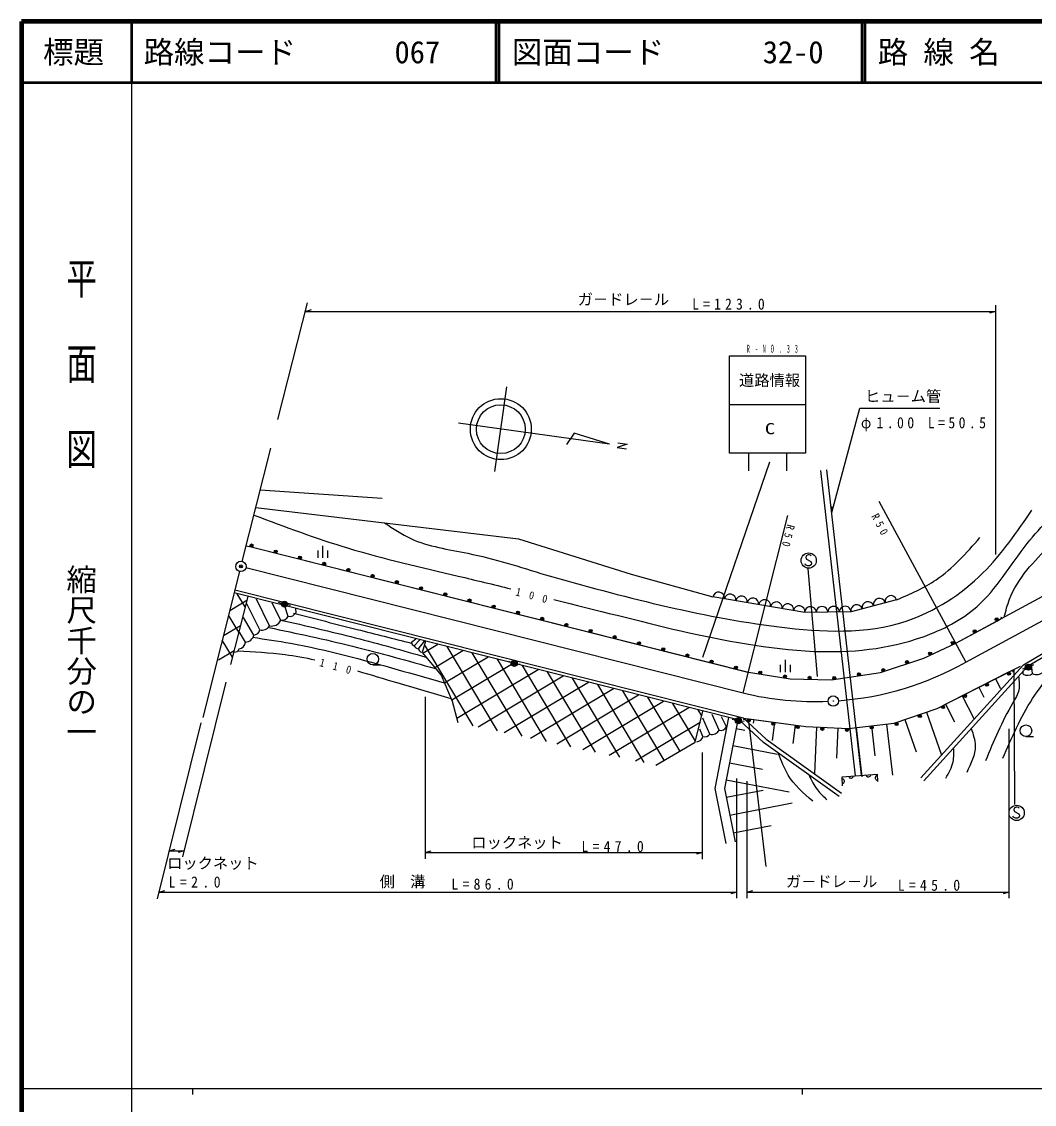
# Model space of a CAD drawing. Units: millimetres, scale not verified. Extents: x 40000 to 680000, y 20000 to 380000.
# Drawn here: x 40000 to 206058, y 202409 to 380000 of the extents above; entities that cross this region are included whole.
import ezdxf
from ezdxf.enums import TextEntityAlignment as Align

# ---------------------------------------------------------------- set-up
doc = ezdxf.new("R2010")
doc.units = ezdxf.units.MM
doc.header["$LTSCALE"] = 1000
doc.header["$PDMODE"] = 32
doc.header["$PDSIZE"] = 500
for name, color, linetype, lineweight in [('M-BGD', 7, 'Continuous', 25), ('M-TTL', 2, 'Continuous', 140), ('M-TTL-BAND', 7, 'Continuous', 25), ('M-TTL-LINE', 7, 'Continuous', 50)]:
    doc.layers.add(name, color=color, linetype=linetype, lineweight=lineweight)
doc.layers.add('M-OTRS', color=6, linetype='Continuous')
doc.layers.add('M-TTL-TXT', color=7, linetype='Continuous')
doc.styles.add('@ＭＳ ゴシック', font='')
doc.styles.add('ＭＳ ゴシック', font='')
doc.styles.get('@ＭＳ ゴシック').set_extended_font_data('@MS Gothic')
doc.styles.get('ＭＳ ゴシック').set_extended_font_data('MS Gothic')

msp = doc.modelspace()

# ---------------------------------------------------------------- hatches: boundary and pattern name
at = {"layer": 'M-BGD'}
h = msp.add_hatch(dxfattribs=at)
h.set_pattern_fill('USER', color=256, style=0, pattern_type=2)
h.set_pattern_definition([(30.848, (116788, 246009), (-1538.29, 2575.59), []), (120.848, (116788, 246009), (-2575.59, -1538.29), [])])
h.paths.add_polyline_path([(72106, 275392), (74261, 274569), (77068, 285729), (74854, 286288)])
h = msp.add_hatch(dxfattribs=at)
h.set_pattern_fill('USER', color=256, style=0, pattern_type=2)
h.set_pattern_definition([(30.848, (97968, 320649), (-1538.29, 2575.59), []), (120.848, (97968, 320649), (-2575.59, -1538.29), [])])
h.paths.add_polyline_path([(151707, 266909), (106201, 278384), (105690, 276498), (108770, 272811), (110590, 268563), (111512, 265057), (144012, 258057), (150440, 261840)])

# ---------------------------------------------------------------- linework, layer by layer
for p, q in [((82026, 314731), (86859, 333899)), ((86501, 332479), (87501, 332759)), ((86501, 332479), (199707, 332479)), ((199707, 332479), (198707, 332199)), ((199707, 333479), (199707, 292624)), ((117610, 306222), (119535, 320089)), ((156061, 317204), (165415, 317204)), ((156061, 317204), (168533, 317204)), ((193182, 278043), (260426, 314458)), ((136401, 310679), (111639, 314118)), ((130596, 312495), (129330, 310652)), ((136401, 310679), (130596, 312495)), ((194849, 274965), (262093, 311381)), ((76162, 291475), (80844, 310044)), ((159179, 309239), (159179, 306305)), ((165415, 309239), (165415, 306305)), ((162615, 307733), (151619, 275695)), ((176738, 256311), (171024, 306373)), ((177732, 256424), (172018, 306487)), ((79126, 303232), (99135, 301855)), ((172842, 299461), (172832, 300499)), ((180563, 301345), (194849, 274965)), ((158310, 269885), (165645, 298975)), ((76810, 294045), (77634, 293837)), ((77634, 293837), (159166, 273279)), ((77634, 293837), (158858, 273342)), ((88540, 293231), (88540, 292031)), ((89340, 294031), (89340, 292031)), ((90140, 293231), (90140, 292031)), ((237606, 293571), (204940, 274228)), ((75746, 289827), (69705, 265870)), ((76778, 290443), (158310, 269885)), ((168924, 290255), (170457, 272568)), ((157696, 265399), (74854, 286288)), ((158348, 265751), (74976, 286773)), ((77068, 285729), (74261, 274569)), ((79050, 280237), (76910, 284497)), ((80617, 280889), (78529, 285272)), ((82510, 281803), (81062, 284610)), ((82616, 284587), (82135, 284723)), ((83685, 282456), (83174, 284146)), ((83591, 284373), (84085, 284294)), ((168440, 283081), (153329, 285631)), ((183457, 285159), (175996, 283176)), ((84990, 283109), (84948, 283709)), ((175996, 283176), (168440, 283081)), ((78071, 279388), (76361, 282287)), ((193182, 278043), (200004, 281737)), ((200004, 281737), (200444, 281975)), ((76701, 278213), (75728, 279852)), ((103932, 278204), (104652, 278744)), ((104361, 277631), (105273, 278583)), ((105064, 277150), (106080, 278373)), ((187951, 275605), (193182, 278043)), ((165199, 275317), (165199, 273317)), ((180846, 273229), (187951, 275605)), ((97587, 274477), (98837, 274477)), ((120291, 274886), (119817, 275044)), ((121263, 274676), (121760, 274623)), ((164399, 274517), (164399, 273317)), ((165999, 274517), (165999, 273317)), ((187419, 255948), (204265, 274526)), ((187937, 255478), (204940, 274228)), ((201786, 273287), (202232, 273513)), ((202429, 273613), (202593, 273290)), ((202882, 251580), (202764, 273629)), ((204606, 273950), (204135, 273784)), ((204249, 272997), (204223, 273494)), ((205530, 274330), (205981, 274544)), ((205779, 273077), (205614, 274605)), ((158858, 273342), (166011, 272201)), ((166011, 272201), (172814, 272024)), ((172814, 272024), (180846, 273229)), ((190118, 267355), (201786, 273287)), ((199693, 272223), (200514, 270608)), ((66431, 243026), (73556, 271667)), ((196957, 270832), (197778, 269217)), ((106151, 269249), (106151, 242702)), ((194222, 269441), (196137, 265673)), ((183087, 264909), (190118, 267355)), ((188360, 266743), (190818, 259676)), ((191486, 268050), (192963, 265143)), ((69388, 264980), (62206, 236110)), ((152852, 263137), (151693, 265741)), ((154367, 263768), (153208, 266372)), ((155566, 264336), (154782, 265991)), ((157008, 265429), (156515, 265509)), ((157999, 265296), (158496, 265244)), ((158772, 265694), (159267, 265627)), ((162085, 241440), (159255, 265258)), ((159267, 265627), (168567, 264374)), ((160052, 265521), (159971, 264923)), ((163458, 265062), (163055, 262074)), ((175598, 264068), (183087, 264909)), ((181839, 264769), (182776, 256415)), ((184845, 265520), (186682, 260237)), ((151716, 262758), (151194, 263931)), ((157149, 264065), (158587, 263789)), ((166864, 264604), (166461, 261615)), ((168567, 264374), (175598, 264068)), ((170325, 264298), (169992, 256655)), ((173840, 264145), (173624, 259182)), ((176846, 264209), (177754, 256123)), ((179342, 264489), (179896, 259557)), ((201920, 236221), (201920, 263987)), ((156611, 261255), (163916, 259856)), ((204689, 262741), (205939, 262741)), ((151643, 242612), (151643, 260123)), ((156073, 258446), (161483, 257409)), ((157266, 236221), (157266, 255844)), ((155535, 255636), (165869, 253657)), ((155551, 252774), (161576, 253956)), ((158907, 255402), (158907, 236221)), ((156123, 249860), (166326, 251860)), ((156694, 246945), (162913, 248165)), ((64168, 243997), (65168, 244277)), ((64168, 243997), (66672, 243997)), ((66672, 243997), (65672, 243717)), ((106151, 243702), (107151, 243982)), ((106151, 243702), (151643, 243702)), ((151643, 243702), (150643, 243422)), ((62482, 237221), (63482, 237501)), ((62482, 237221), (157266, 237221)), ((157266, 237221), (156266, 236941)), ((158907, 237221), (159907, 237501)), ((158907, 237221), (201920, 237221)), ((201920, 237221), (200920, 236941))]:
    msp.add_line(p, q, dxfattribs=at)
msp.add_lwpolyline([(168533, 309239), (156061, 309239), (156061, 325170), (168533, 325170)], close=True, dxfattribs=at)
for points in [[(172842, 299461), (177454, 316590), (190537, 316590)], [(137750, 310932), (139279, 310720), (137636, 310140), (139171, 309935)], [(204265, 274526), (237310, 294093), (264459, 308796)], [(78394, 300327), (121454, 295170), (139922, 289392), (153329, 285631)], [(169459, 292403), (169359, 292503), (169159, 292553), (168959, 292553), (168659, 292403), (168609, 292103), (168709, 291853), (169409, 291453), (169509, 291203), (169459, 290903), (169209, 290753), (168859, 290753), (168559, 290903), (168459, 291053)], [(200588, 282338), (200608, 282303), (200619, 282241), (200616, 282182), (200596, 282115), (200566, 282064), (200514, 282013), (200444, 281975)], [(106201, 278384), (105690, 276498), (108770, 272811), (110590, 268563), (111512, 265057)], [(158348, 265751), (168567, 264374), (175598, 264068), (183087, 264909), (190118, 267355), (203797, 274309)], [(202232, 273513), (202303, 273549), (202352, 273563), (202419, 273564), (202469, 273555), (202513, 273533), (202567, 273493), (202599, 273453), (202613, 273426)], [(144012, 258057), (150440, 261840), (151707, 266909)], [(155508, 245199), (153738, 254228), (155961, 265837)], [(157418, 265469), (155266, 254232), (156980, 245488)], [(174032, 252889), (161667, 261748), (157696, 265399)], [(158348, 265751), (162109, 262292), (174440, 253458)], [(158441, 265486), (158446, 265525), (158474, 265582), (158510, 265628), (158567, 265671), (158620, 265694), (158692, 265704), (158772, 265694)], [(174577, 254654), (174561, 256153), (180284, 256567), (180315, 255372)], [(174573, 255004), (174669, 255037), (174748, 255086), (174827, 255166), (174875, 255247), (174905, 255343), (174904, 255471), (174871, 255567), (174822, 255646), (174741, 255726), (174661, 255773), (174565, 255804)], [(175593, 256228), (175631, 256134), (175685, 256058), (175771, 255984), (175854, 255942), (175952, 255917), (176080, 255926), (176173, 255965), (176249, 256019), (176323, 256104), (176366, 256187), (176390, 256285)], [(178454, 256435), (178493, 256341), (178546, 256265), (178632, 256191), (178715, 256149), (178813, 256124), (178941, 256133), (179034, 256172), (179111, 256226), (179185, 256311), (179227, 256395), (179252, 256493)], [(180289, 256369), (180194, 256335), (180115, 256285), (180037, 256203), (179991, 256121), (179962, 256025), (179965, 255897), (180000, 255802), (180050, 255723), (180132, 255645), (180213, 255599), (180310, 255570)], [(203556, 251010), (203456, 251110), (203256, 251160), (203056, 251160), (202756, 251010), (202706, 250710), (202806, 250460), (203506, 250060), (203606, 249810), (203556, 249510), (203306, 249360), (202956, 249360), (202656, 249510), (202556, 249660)]]:
    msp.add_lwpolyline(points, dxfattribs=at)
for centre, radius in [((118573, 313155), 5000), ((118573, 313155), 4000), ((77695, 294079), 250), ((77695, 294079), 150), ((77695, 294079), 50), ((81666, 293077), 250), ((81666, 293077), 150), ((81666, 293077), 50), ((75954, 290651), 850), ((85637, 292075), 250), ((85637, 292075), 150), ((85637, 292075), 50), ((89608, 291073), 250), ((169059, 291603), 1250), ((75954, 290651), 34), ((89608, 291073), 150), ((89608, 291073), 50), ((93579, 290071), 250), ((93579, 290071), 150), ((93579, 290071), 50), ((97550, 289069), 250), ((97550, 289069), 150), ((97550, 289069), 50), ((101521, 288067), 250), ((101521, 288067), 150), ((101521, 288067), 50), ((105493, 287065), 250), ((105493, 287065), 150), ((105493, 287065), 50), ((109464, 286063), 250), ((109464, 286063), 150), ((109464, 286063), 50), ((83097, 284451), 500), ((83097, 284451), 440), ((83097, 284451), 380), ((83097, 284451), 320), ((83097, 284451), 260), ((83097, 284451), 200), ((83097, 284451), 140), ((83097, 284451), 80), ((83097, 284451), 20), ((113435, 285061), 250), ((113435, 285061), 150), ((113435, 285061), 50), ((117406, 284059), 250), ((117406, 284059), 150), ((117406, 284059), 50), ((121377, 283057), 250), ((121377, 283057), 150), ((121377, 283057), 50), ((125348, 282055), 250), ((125348, 282055), 150), ((125348, 282055), 50), ((129319, 281053), 250), ((129319, 281053), 150), ((129319, 281053), 50), ((199885, 281957), 250), ((199885, 281957), 150), ((199885, 281957), 50), ((133290, 280051), 250), ((133290, 280051), 150), ((133290, 280051), 50), ((137261, 279049), 250), ((137261, 279049), 150), ((137261, 279049), 50), ((196284, 280007), 250), ((196284, 280007), 150), ((196284, 280007), 50), ((141232, 278047), 250), ((141232, 278047), 150), ((141232, 278047), 50), ((145203, 277045), 250), ((145203, 277045), 150), ((145203, 277045), 50), ((192684, 278087), 250), ((192684, 278087), 150), ((192684, 278087), 50), ((97587, 275427), 950), ((149174, 276043), 250), ((149174, 276043), 150), ((149174, 276043), 50), ((153145, 275041), 250), ((188972, 276356), 250), ((188972, 276356), 150), ((188972, 276356), 50), ((120766, 274728), 500), ((120766, 274728), 440), ((120766, 274728), 380), ((120766, 274728), 320), ((120766, 274728), 260), ((120766, 274728), 200), ((120766, 274728), 140), ((120766, 274728), 80), ((120766, 274728), 20), ((153145, 275041), 150), ((153145, 275041), 50), ((157117, 274039), 250), ((157117, 274039), 150), ((157117, 274039), 50), ((181282, 273638), 250), ((181282, 273638), 150), ((181282, 273638), 50), ((185166, 274937), 250), ((185166, 274937), 150), ((185166, 274937), 50), ((205078, 274115), 500), ((205078, 274115), 440), ((205078, 274115), 380), ((205078, 274115), 320), ((205078, 274115), 260), ((205078, 274115), 200), ((205078, 274115), 140), ((205078, 274115), 80), ((205078, 274115), 20), ((161106, 273237), 250), ((161106, 273237), 150), ((161106, 273237), 50), ((165150, 272591), 250), ((165150, 272591), 150), ((165150, 272591), 50), ((169200, 272368), 250), ((169200, 272368), 150), ((169200, 272368), 50), ((173246, 272341), 250), ((173246, 272341), 150), ((173246, 272341), 50), ((177296, 272949), 250), ((177296, 272949), 150), ((177296, 272949), 50), ((201899, 273064), 250), ((201899, 273064), 150), ((201899, 273064), 50), ((198294, 271231), 250), ((198294, 271231), 150), ((198294, 271231), 50), ((173093, 268563), 850), ((173093, 268563), 34), ((194688, 269398), 250), ((194688, 269398), 150), ((194688, 269398), 50), ((191083, 267565), 250), ((191083, 267565), 150), ((191083, 267565), 50), ((157502, 265349), 500), ((157502, 265349), 440), ((157502, 265349), 380), ((157502, 265349), 320), ((157502, 265349), 260), ((157502, 265349), 200), ((157502, 265349), 140), ((157502, 265349), 80), ((157502, 265349), 20), ((159234, 265379), 250), ((159234, 265379), 150), ((159234, 265379), 50), ((163242, 264839), 250), ((163242, 264839), 150), ((163242, 264839), 50), ((183462, 264775), 250), ((183462, 264775), 150), ((183462, 264775), 50), ((187282, 266104), 250), ((187282, 266104), 150), ((187282, 266104), 50), ((204689, 263691), 950), ((167251, 264299), 250), ((167251, 264299), 150), ((167251, 264299), 50), ((171304, 264005), 250), ((171304, 264005), 150), ((171304, 264005), 50), ((175344, 263829), 250), ((175344, 263829), 150), ((175344, 263829), 50), ((179404, 264244), 250), ((179404, 264244), 150), ((179404, 264244), 50), ((203156, 250210), 1250)]:
    msp.add_circle(centre, radius, dxfattribs=at)
for centre, radius, start, end in [((154290, 285469), 950, 350.42158, 170.42158), ((156164, 285153), 950, 350.42158, 170.42158), ((158037, 284837), 950, 350.42158, 170.42158), ((159911, 284520), 950, 350.42158, 170.42158), ((161833, 284196), 1000, 350.42158, 170.42158), ((163756, 283872), 950, 350.42158, 170.42158), ((165630, 283555), 950, 350.42158, 170.42158), ((167503, 283239), 950, 350.42158, 170.42158), ((176933, 283425), 950, 14.88627, 194.88627), ((178769, 283913), 950, 14.88627, 194.88627), ((180654, 284414), 1000, 14.88627, 194.88627), ((182539, 284915), 950, 14.88627, 194.88627), ((82662, 282913), 1120, 262.18471, 335.9245), ((83902, 283653), 1216, 259.69516, 333.43495), ((169346, 283092), 950, 0.71616, 180.71616), ((171246, 283116), 950, 0.71616, 180.71616), ((173146, 283140), 950, 0.71616, 180.71616), ((175046, 283164), 950, 0.71616, 180.71616), ((79399, 281607), 1414, 255.74997, 329.48976), ((80954, 282608), 1752, 258.89943, 332.63923), ((76603, 279714), 1504, 273.7314, 347.47119), ((77995, 280465), 1080, 274.04448, 347.78428), ((74916, 277364), 784, 266.82018, 340.55997), ((75439, 278354), 1270, 279.86581, 353.6056), ((104528, 278204), 596, 180, 253.73979), ((105034, 277859), 710, 198.71173, 272.45154), ((105717, 277243), 659, 188.1301, 261.8699), ((170223, 318480), 50000, 274.26416, 299.50616), ((204960, 274057), 1277, 236.14288, 309.88269), ((206456, 274372), 1462, 242.37622, 316.11601), ((170108, 318474), 50000, 256.35193, 272.44807), ((152032, 263705), 998, 251.56505, 325.30485), ((153189, 264462), 1368, 255.74997, 329.48976), ((154588, 264851), 1106, 258.47627, 332.21607), ((150622, 262989), 1118, 274.31602, 348.05582)]:
    msp.add_arc(centre, radius, start, end, dxfattribs=at)
for points, knots in [([(201113, 282338), (201373, 283340), (201632, 284342), (201999, 285294), (203320, 288720), (206027, 291498), (208687, 294158), (211282, 296752), (213832, 299234), (216584, 301571), (221334, 305490), (226425, 309180), (232136, 311160), (236333, 312615), (240865, 313146), (245190, 314303), (249842, 315547), (254256, 317516), (258670, 319485)], [0, 0, 0, 0, 1, 1, 1, 2, 2, 2, 3, 3, 3, 4, 4, 4, 5, 5, 5, 6, 6, 6, 6]), ([(127282, 285215), (134188, 283489), (141102, 281742), (148100, 280059), (155256, 278478), (162435, 277061), (169874, 276710), (175933, 276478), (182092, 277048), (187826, 279117), (191035, 280252), (194129, 281831), (196619, 284037), (199895, 286940), (202124, 290928), (204889, 294401), (207189, 297290), (209860, 299824), (212531, 302357)], [0, 0, 0, 0, 1, 1, 1, 2, 2, 2, 3, 3, 3, 4, 4, 4, 5, 5, 5, 6, 6, 6, 6]), ([(78074, 299058), (83166, 297150), (88259, 295243), (93456, 293668), (99414, 291863), (105509, 290496), (111566, 289062), (114462, 288377), (117348, 287676), (120232, 286966)], [0, 0, 0, 0, 1, 1, 1, 2, 2, 2, 3, 3, 3, 3]), ([(99496, 297800), (100902, 296856), (102308, 295912), (103817, 295215), (106711, 293878), (109985, 293451), (113164, 292797), (117525, 291901), (121708, 290580), (125925, 289252), (138471, 285730), (150853, 282435), (164200, 280710), (171229, 279846), (178461, 279494), (185045, 281677), (189729, 283231), (194084, 286068), (197615, 289574), (200729, 292665), (203201, 296277), (205673, 299888)], [0, 0, 0, 0, 1, 1, 1, 2, 2, 2, 3, 3, 3, 4, 4, 4, 5, 5, 5, 6, 6, 6, 7, 7, 7, 7]), ([(183457, 285159), (185713, 286130), (187970, 287100), (189960, 288446), (192684, 290288), (194908, 292832), (197132, 295376)], [0, 0, 0, 0, 1, 1, 1, 2, 2, 2, 2]), ([(84559, 282967), (88051, 282081), (91543, 281195), (95034, 280307), (97989, 279556), (100943, 278804), (103898, 278051)], [0, 0, 0, 0, 1, 1, 1, 2, 2, 2, 2]), ([(80530, 280630), (85108, 279659), (89687, 278687), (94228, 277568), (98802, 276440), (103338, 275162), (107874, 273884)], [0, 0, 0, 0, 1, 1, 1, 2, 2, 2, 2]), ([(82486, 281850), (86570, 280913), (90654, 279976), (94712, 278938), (98588, 277946), (102440, 276861), (106293, 275776)], [0, 0, 0, 0, 1, 1, 1, 2, 2, 2, 2]), ([(77871, 279018), (79943, 278719), (82016, 278420), (84075, 278051), (90036, 276985), (95886, 275339), (101722, 273700), (104250, 272990), (106775, 272281), (109301, 271572)], [0, 0, 0, 0, 1, 1, 1, 2, 2, 2, 3, 3, 3, 3]), ([(75458, 276797), (78048, 276659), (80638, 276521), (83197, 276186), (84831, 275972), (86452, 275678), (88064, 275328)], [0, 0, 0, 0, 1, 1, 1, 2, 2, 2, 2]), ([(95095, 273505), (97241, 272882), (99379, 272220), (101517, 271580), (104478, 270694), (107440, 269848), (110402, 269003)], [0, 0, 0, 0, 1, 1, 1, 2, 2, 2, 2]), ([(203476, 272614), (203569, 271853), (203662, 271093), (203511, 270384), (203352, 269639), (202924, 268951), (202519, 268258), (200708, 265158), (199380, 261958), (198053, 258758)], [0, 0, 0, 0, 1, 1, 1, 2, 2, 2, 3, 3, 3, 3]), ([(200888, 259184), (202352, 262545), (203816, 265907), (205780, 268967), (206719, 270430), (207774, 271825), (208828, 273220)], [0, 0, 0, 0, 1, 1, 1, 2, 2, 2, 2]), ([(195719, 264060), (196028, 263118), (196336, 262176), (196354, 261246), (196383, 259765), (195675, 258316), (194967, 256866)], [0, 0, 0, 0, 1, 1, 1, 2, 2, 2, 2]), ([(169709, 252121), (168207, 253449), (166705, 254776), (165694, 256428), (165023, 257522), (164568, 258759), (164113, 259996)], [0, 0, 0, 0, 1, 1, 1, 2, 2, 2, 2]), ([(191531, 255923), (192035, 256796), (192540, 257670), (192736, 258616), (192885, 259339), (192855, 260104), (192825, 260868)], [0, 0, 0, 0, 1, 1, 1, 2, 2, 2, 2]), ([(169108, 256417), (169514, 255577), (169919, 254737), (170476, 254009), (170929, 253415), (171482, 252897), (172036, 252378)], [0, 0, 0, 0, 1, 1, 1, 2, 2, 2, 2])]:
    msp.add_open_spline(points, degree=3, knots=knots, dxfattribs=at)
at = {"layer": 'M-OTRS'}
msp.add_point((75954, 290651), dxfattribs=at)
at = {"layer": 'M-TTL'}
for p, q in [((40000, 380000), (40000, 20000)), ((680000, 380000), (40000, 380000))]:
    msp.add_line(p, q, dxfattribs=at)
at = {"layer": 'M-TTL-BAND'}
for p, q in [((58000, 370000), (58000, 20000)), ((40000, 205000), (579000, 205000)), ((68000, 205000), (68000, 204000)), ((168000, 205000), (168000, 204000))]:
    msp.add_line(p, q, dxfattribs=at)
at = {"layer": 'M-TTL-LINE'}
for p, q in [((58000, 380000), (58000, 370000)), ((117750, 380000), (117750, 370000)), ((118250, 380000), (118250, 370000)), ((177750, 380000), (177750, 370000)), ((178250, 380000), (178250, 370000)), ((40000, 370000), (680000, 370000))]:
    msp.add_line(p, q, dxfattribs=at)

# ---------------------------------------------------------------- texts
at = {"layer": 'M-BGD', "style": 'ＭＳ ゴシック'}
for s, p in [('ガ－ドレ－ル', (131175, 332979)), ('道路情報', (157635, 319706)), ('ヒュ－ム管', (178287, 317090)), ('ロックネット', (113736, 243882)), ('ロックネット', (63857, 240503)), ('側\u3000溝', (98702, 237473)), ('ガ－ドレ－ル', (165320, 237496))]:
    msp.add_text(s, height=1833, dxfattribs=at).set_placement(p, align=Align.BOTTOM_LEFT)
at = {"layer": 'M-BGD', "style": 'ＭＳ ゴシック', "width": 1.35}
msp.add_text('C', height=1833, dxfattribs=at).set_placement((161863, 311779), align=Align.BOTTOM_LEFT)
at = {"layer": 'M-BGD', "attachment_point": 7, "style": 'ＭＳ ゴシック'}
for s, insert, char_height in [('\\T1.6;\\W0.9;L=123.0', (149949, 332731), 1833), ('\\T2.71;\\W0.45;R-NO.33', (158918, 325669), 1320), ('\\T1.5;\\W0.9;φ1.00\\~L=50.5', (177619, 312802), 1833), ('\\T1.62;\\W0.9;L=47.0', (131799, 243766), 1833), ('\\T1.65;\\W0.9;L=2.0', (64090, 237939), 1833), ('\\T1.62;\\W0.9;L=86.0', (110473, 237589), 1833), ('\\T1.62;\\W0.9;L=45.0', (183679, 237419), 1833)]:
    msp.add_mtext(s, dxfattribs=dict(at, insert=insert, char_height=char_height))
at = {"layer": 'M-BGD', "char_height": 1320, "attachment_point": 7, "style": 'ＭＳ ゴシック'}
for s, insert, rotation in [('\\T1.76;\\W0.9;R50', (179273, 298866), 297.8), ('\\T1.76;\\W0.9;R50', (165494, 297629), 256.5), ('\\T2.76;\\W0.9;100', (120910, 285874), 346), ('\\T2.76;\\W0.9;110', (88746, 274294), 345.3)]:
    msp.add_mtext(s, dxfattribs=dict(at, insert=insert, rotation=rotation))
at = {"layer": 'M-TTL-BAND', "style": '@ＭＳ ゴシック', "width": 1.4}
msp.add_text('平  面  図', height=3666, rotation=270, dxfattribs=at).set_placement((49777, 306475), align=Align.MIDDLE_RIGHT)
at = {"layer": 'M-TTL-BAND', "style": '@ＭＳ ゴシック'}
msp.add_text('縮尺千分の一', height=3666, rotation=270, dxfattribs=at).set_placement((49777, 261030), align=Align.MIDDLE_RIGHT)
at = {"layer": 'M-TTL-TXT', "style": 'ＭＳ ゴシック'}
msp.add_text('標題', height=3666, dxfattribs=at).set_placement((48500, 375000), align=Align.MIDDLE_CENTER)
for s, p in [('路線コード', (60000, 375000)), ('067', (101142, 375000)), ('図面コード', (120380, 375000)), ('32-0', (161521, 375000)), ('路 線 名', (180380, 375000))]:
    msp.add_text(s, height=3666, dxfattribs=at).set_placement(p, align=Align.MIDDLE_LEFT)

doc.saveas('drawing.dxf')
